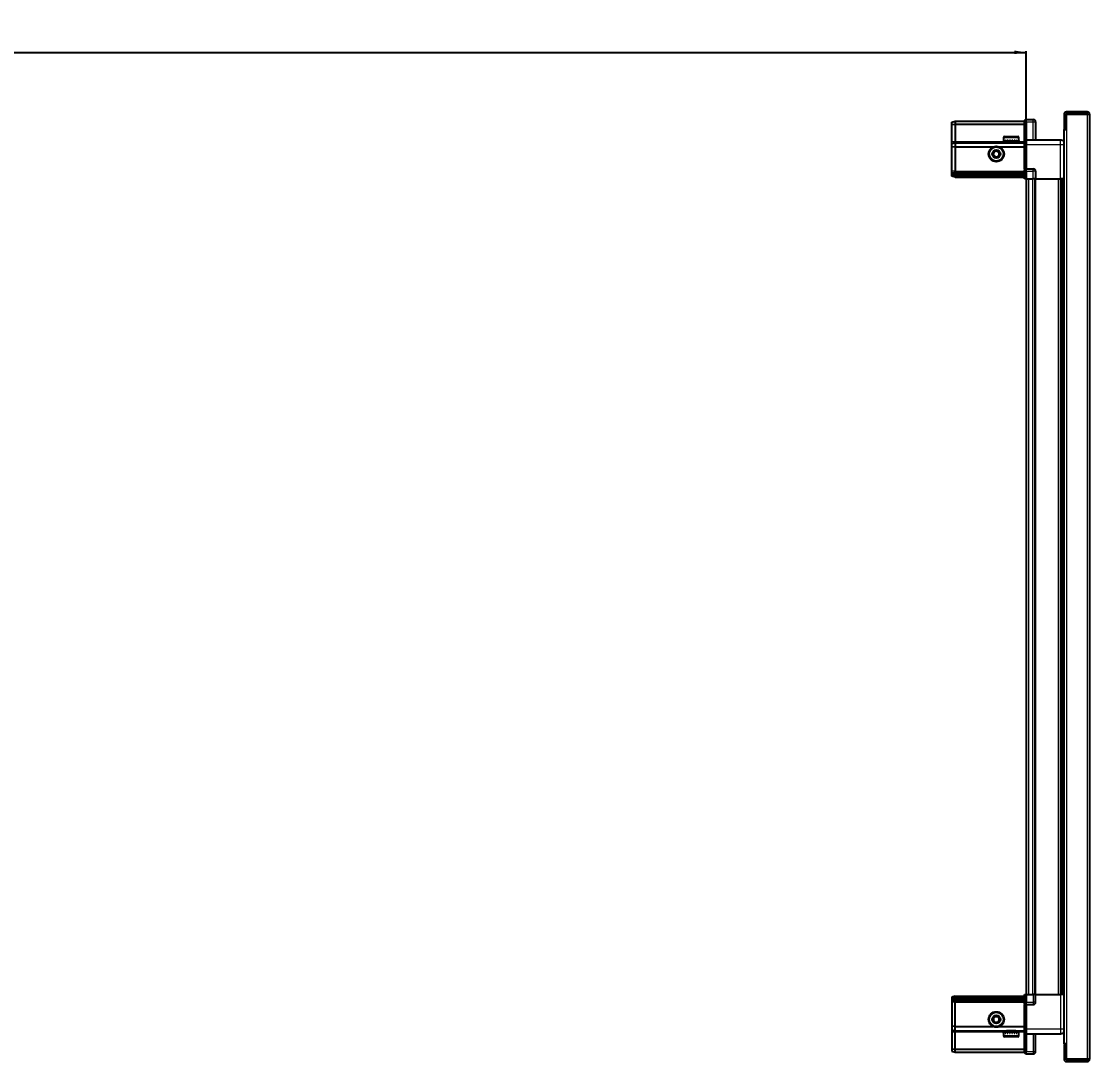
# Model space of a CAD drawing. Header units: millimetres. Extents: x 1014 to 4035, y -1858 to 1241.
# Drawn here: x 2630 to 3529, y 294 to 1169 of the extents above; entities that cross this region are included whole.
import ezdxf

# ---------------------------------------------------------------- set-up
doc = ezdxf.new("R2010")
doc.units = ezdxf.units.MM
doc.layers.add('FORMAT', color=7, linetype='Continuous')
doc.styles.add('SLDTEXTSTYLE0', font='TXT', dxfattribs={"width": 0.75})
doc.dimstyles.new('SLDDIMSTYLE0', dxfattribs={"dimtxt": 20, "dimasz": 10, "dimexe": 0, "dimexo": 0.0625, "dimgap": 5, "dimtad": 2, "dimdec": 1, "dimrnd": 1e-09, "dimzin": 12, "dimdsep": 46, "dimtxsty": 'SLDTEXTSTYLE0', "dimsah": 1, "dimcen": 0.09, "dimadec": 0, "dimazin": 3, "dimtfac": 1, "dimtofl": 0, "dimtmove": 0, "dimatfit": 3, "dimfxl": 0, "dimfrac": 2, "dimtolj": 1, "dimtzin": 12, "dimarcsym": 0})

# ---------------------------------------------------------------- blocks, each defined once
blk = doc.blocks.new('_D_4')
at = {"layer": 'FORMAT'}
for p, q in [((1575.39, 1036.58), (1575.39, 1144.07)), ((1575.39, 1143.07), (3475.39, 1143.07)), ((3475.39, 1036.58), (3475.39, 1144.07))]:
    blk.add_line(p, q, dxfattribs=at)
for points in [[(1575.39, 1143.07), (1585.39, 1141.53), (1585.39, 1144.61)], [(3475.39, 1143.07), (3465.39, 1144.61), (3465.39, 1141.53)]]:
    blk.add_solid(points, dxfattribs=at)
at = {"layer": 'FORMAT', "insert": (2495.84, 1168.85), "char_height": 20, "attachment_point": 1, "style": 'SLDTEXTSTYLE0'}
blk.add_mtext('1900', dxfattribs=at)

msp = doc.modelspace()

# ---------------------------------------------------------------- linework, layer by layer
at = {"color": 7, "linetype": 'Continuous', "lineweight": 25}
for p, q in [((3507.24, 1090.97), (3507.24, 1078.57)), ((3508.74, 1090.97), (3508.74, 1078.57)), ((3509.24, 1078.07), (3509.24, 1090.97)), ((3509.24, 1090.97), (3526.64, 1090.97)), ((3526.64, 1093.07), (3509.34, 1093.07)), ((3526.64, 1091.57), (3509.34, 1091.57)), ((3526.64, 1091.57), (3526.64, 1093.07)), ((3526.64, 1090.97), (3528.74, 1090.97)), ((3528.74, 1090.97), (3528.74, 296.17)), ((3412.74, 1084.27), (3415.74, 1085.07)), ((3412.74, 1082.42), (3412.74, 1084.27)), ((3412.74, 1082.42), (3415.74, 1082.57)), ((3412.74, 1068.07), (3412.74, 1082.42)), ((3415.74, 1085.07), (3415.74, 1082.57)), ((3415.74, 1085.07), (3474.04, 1085.07)), ((3415.74, 1082.57), (3415.74, 1068.07)), ((3415.74, 1082.57), (3474.04, 1082.57)), ((3474.91, 1086.57), (3474.04, 1086.07)), ((3474.91, 1086.57), (3474.04, 1086.07)), ((3474.04, 1086.07), (3474.04, 1084.57)), ((3474.04, 1069.77), (3474.04, 1084.57)), ((3475.24, 1086.57), (3474.91, 1086.57)), ((3475.24, 1086.57), (3474.91, 1086.57)), ((3475.24, 1086.57), (3475.24, 1086.57)), ((3475.24, 1084.57), (3475.24, 1086.57)), ((3475.24, 1086.57), (3481.24, 1086.57)), ((3475.24, 1084.57), (3475.24, 1069.77)), ((3483.24, 1084.57), (3483.24, 1069.57)), ((3507.24, 1078.57), (3508.74, 1078.57)), ((3456.24, 1071.47), (3456.24, 1068.57)), ((3457.04, 1072.27), (3468.44, 1072.27)), ((3469.24, 1068.57), (3469.24, 1071.47)), ((3474.04, 1069.57), (3474.04, 1069.77)), ((3475.24, 1069.57), (3474.04, 1069.57)), ((3474.04, 1065.57), (3474.04, 1069.57)), ((3475.24, 1069.77), (3475.24, 1069.57)), ((3475.24, 1069.57), (3475.24, 1065.57)), ((3475.24, 1069.57), (3504.24, 1069.57)), ((3507.14, 1078.07), (3507.14, 309.07)), ((3507.14, 1078.07), (3509.24, 1078.07)), ((3412.74, 1066.27), (3412.74, 1068.07)), ((3412.74, 1066.27), (3415.74, 1067.07)), ((3412.74, 1063.24), (3412.74, 1066.27)), ((3415.74, 1063.57), (3412.74, 1063.24)), ((3412.74, 1043.07), (3412.74, 1063.24)), ((3415.74, 1068.07), (3415.74, 1067.07)), ((3415.74, 1067.07), (3415.74, 1063.57)), ((3415.74, 1067.07), (3474.04, 1067.07)), ((3415.74, 1063.57), (3415.74, 1043.07)), ((3415.74, 1063.57), (3447.74, 1063.57)), ((3452.74, 1063.57), (3474.04, 1063.57)), ((3456.24, 1068.57), (3456.28, 1068.57)), ((3456.4, 1069.07), (3456.28, 1069.07)), ((3456.28, 1069.07), (3456.28, 1068.57)), ((3456.28, 1068.57), (3456.4, 1068.57)), ((3456.4, 1069.07), (3456.4, 1068.57)), ((3456.4, 1068.57), (3456.81, 1068.57)), ((3457.15, 1069.07), (3456.81, 1069.07)), ((3456.81, 1069.07), (3456.81, 1068.57)), ((3456.81, 1068.57), (3457.15, 1068.57)), ((3457.15, 1069.07), (3457.15, 1068.57)), ((3457.15, 1068.57), (3457.92, 1068.57)), ((3458.45, 1069.07), (3457.92, 1069.07)), ((3457.92, 1069.07), (3457.92, 1068.57)), ((3457.92, 1068.57), (3458.45, 1068.57)), ((3458.34, 1068.57), (3458.34, 1068.47)), ((3458.34, 1068.47), (3467.14, 1068.47)), ((3458.45, 1069.07), (3458.45, 1068.57)), ((3458.45, 1068.57), (3459.51, 1068.57)), ((3458.74, 1068.07), (3459.43, 1067.59)), ((3458.74, 1068.07), (3466.74, 1068.07)), ((3459.43, 1067.59), (3458.74, 1067.1)), ((3458.74, 1067.1), (3458.74, 1067.07)), ((3458.74, 1067.1), (3466.74, 1067.1)), ((3459.43, 1067.59), (3466.05, 1067.59)), ((3460.17, 1069.07), (3459.51, 1069.07)), ((3459.51, 1069.07), (3459.51, 1068.57)), ((3459.51, 1068.57), (3460.17, 1068.57)), ((3460.17, 1069.07), (3460.17, 1068.57)), ((3460.17, 1068.57), (3461.41, 1068.57)), ((3462.14, 1069.07), (3461.41, 1069.07)), ((3461.41, 1069.07), (3461.41, 1068.57)), ((3461.41, 1068.57), (3461.84, 1068.57)), ((3461.84, 1069.07), (3461.84, 1068.57)), ((3462.14, 1069.07), (3462.14, 1068.57)), ((3462.14, 1068.57), (3463.44, 1068.57)), ((3464.17, 1069.07), (3463.44, 1069.07)), ((3463.44, 1069.07), (3463.44, 1068.57)), ((3463.71, 1069.07), (3463.71, 1068.57)), ((3463.71, 1068.57), (3464.17, 1068.57)), ((3464.17, 1069.07), (3464.17, 1068.57)), ((3464.17, 1068.57), (3465.4, 1068.57)), ((3466.06, 1069.07), (3465.4, 1069.07)), ((3465.4, 1069.07), (3465.4, 1068.57)), ((3465.4, 1068.57), (3466.06, 1068.57)), ((3466.05, 1067.59), (3466.74, 1068.07)), ((3466.74, 1067.1), (3466.05, 1067.59)), ((3466.06, 1069.07), (3466.06, 1068.57)), ((3466.06, 1068.57), (3467.1, 1068.57)), ((3466.74, 1067.07), (3466.74, 1067.1)), ((3467.62, 1069.07), (3467.1, 1069.07)), ((3467.1, 1069.07), (3467.1, 1068.57)), ((3467.1, 1068.57), (3467.62, 1068.57)), ((3467.14, 1068.47), (3467.14, 1068.57)), ((3467.62, 1069.07), (3467.62, 1068.57)), ((3467.62, 1068.57), (3468.38, 1068.57)), ((3468.71, 1069.07), (3468.38, 1069.07)), ((3468.38, 1069.07), (3468.38, 1068.57)), ((3468.38, 1068.57), (3468.71, 1068.57)), ((3468.71, 1069.07), (3468.71, 1068.57)), ((3468.71, 1068.57), (3469.11, 1068.57)), ((3469.22, 1069.07), (3469.11, 1069.07)), ((3469.11, 1069.07), (3469.11, 1068.57)), ((3469.11, 1068.57), (3469.22, 1068.57)), ((3469.22, 1069.07), (3469.22, 1068.57)), ((3469.22, 1068.57), (3469.24, 1068.57)), ((3474.04, 1045.27), (3474.04, 1065.57)), ((3475.24, 1065.57), (3475.24, 1045.27)), ((3412.74, 1041.27), (3412.74, 1043.07)), ((3415.74, 1043.07), (3415.74, 1042.07)), ((3474.04, 1045.07), (3474.04, 1045.27)), ((3475.24, 1045.07), (3474.04, 1045.07)), ((3474.04, 1045.07), (3474.04, 1044.39)), ((3474.04, 1036.57), (3474.04, 1044.39)), ((3474.91, 1043.07), (3474.91, 1036.57)), ((3475.24, 1045.27), (3475.24, 1045.07)), ((3475.24, 1043.07), (3475.24, 1045.07)), ((3475.24, 1043.07), (3475.24, 1045.07)), ((3475.24, 1045.07), (3481.24, 1045.07)), ((3475.24, 1043.07), (3475.24, 1036.57)), ((3483.24, 1043.07), (3483.24, 1036.57)), ((3415.74, 1042.07), (3412.74, 1041.27)), ((3412.74, 1040.53), (3412.74, 1041.27)), ((3415.74, 1041.07), (3412.74, 1040.53)), ((3412.74, 1040.03), (3412.74, 1040.53)), ((3415.74, 1039.57), (3412.74, 1040.03)), ((3412.74, 1038.87), (3412.74, 1040.03)), ((3415.74, 1038.07), (3412.74, 1038.87)), ((3415.74, 1042.07), (3415.74, 1041.07)), ((3415.74, 1042.07), (3474.04, 1042.07)), ((3415.74, 1041.07), (3474.04, 1041.07)), ((3415.74, 1041.07), (3415.74, 1039.57)), ((3415.74, 1039.57), (3415.74, 1038.07)), ((3415.74, 1039.57), (3474.04, 1039.57)), ((3415.74, 1038.07), (3474.04, 1038.07)), ((3474.91, 1036.57), (3474.04, 1036.57)), ((3475.24, 1036.57), (3474.91, 1036.57)), ((3475.24, 1036.57), (3481.24, 1036.57)), ((3475.39, 1036.57), (3475.39, 350.57)), ((3483.24, 1036.57), (3481.24, 1036.57)), ((3482.59, 1036.57), (3482.59, 350.57)), ((3483.24, 1036.57), (3504.24, 1036.57)), ((3505.27, 350.57), (3505.27, 1036.57)), ((3505.3, 350.57), (3505.3, 1036.57)), ((3507.09, 1036.57), (3507.09, 350.57)), ((3474.04, 342.75), (3474.04, 350.57)), ((3474.04, 350.57), (3474.91, 350.57)), ((3474.91, 350.57), (3474.91, 350.57)), ((3474.91, 350.57), (3474.91, 344.07)), ((3475.24, 350.57), (3474.91, 350.57)), ((3475.24, 350.57), (3475.24, 344.07)), ((3475.24, 350.57), (3475.24, 350.57)), ((3475.24, 350.57), (3475.24, 344.07)), ((3475.24, 350.57), (3481.24, 350.57)), ((3483.24, 350.57), (3481.24, 350.57)), ((3483.24, 344.07), (3483.24, 350.57)), ((3483.24, 350.57), (3504.24, 350.57)), ((3415.74, 349.07), (3412.74, 348.27)), ((3412.74, 348.27), (3412.74, 347.12)), ((3415.74, 347.57), (3412.74, 347.12)), ((3412.74, 347.12), (3412.74, 346.62)), ((3415.74, 346.07), (3412.74, 346.62)), ((3412.74, 346.62), (3412.74, 345.87)), ((3415.74, 345.07), (3412.74, 345.87)), ((3412.74, 345.87), (3412.74, 344.07)), ((3412.74, 344.07), (3412.74, 323.9)), ((3415.74, 347.57), (3415.74, 349.07)), ((3415.74, 349.07), (3474.04, 349.07)), ((3415.74, 346.07), (3415.74, 347.57)), ((3415.74, 347.57), (3474.04, 347.57)), ((3415.74, 346.07), (3474.04, 346.07)), ((3415.74, 345.07), (3415.74, 346.07)), ((3415.74, 345.07), (3474.04, 345.07)), ((3415.74, 344.07), (3415.74, 345.07)), ((3415.74, 323.57), (3415.74, 344.07)), ((3474.04, 342.75), (3474.04, 342.07)), ((3475.24, 342.07), (3474.04, 342.07)), ((3474.04, 341.87), (3474.04, 342.07)), ((3474.04, 321.57), (3474.04, 341.87)), ((3475.24, 342.07), (3475.24, 344.07)), ((3475.24, 342.07), (3475.24, 341.87)), ((3475.24, 342.07), (3481.24, 342.07)), ((3475.24, 341.87), (3475.24, 321.57)), ((3415.74, 323.57), (3412.74, 323.9)), ((3412.74, 323.9), (3412.74, 320.87)), ((3415.74, 323.57), (3447.74, 323.57)), ((3415.74, 320.07), (3415.74, 323.57)), ((3452.74, 323.57), (3474.04, 323.57)), ((3412.74, 320.87), (3415.74, 320.07)), ((3412.74, 320.87), (3412.74, 319.07)), ((3412.74, 319.07), (3412.74, 304.73)), ((3415.74, 320.07), (3474.04, 320.07)), ((3415.74, 319.07), (3415.74, 320.07)), ((3415.74, 304.57), (3415.74, 319.07)), ((3456.24, 318.57), (3456.24, 315.67)), ((3456.26, 318.57), (3456.24, 318.57)), ((3456.26, 318.07), (3456.26, 318.57)), ((3456.36, 318.57), (3456.26, 318.57)), ((3456.26, 318.07), (3456.36, 318.07)), ((3456.36, 318.07), (3456.36, 318.57)), ((3456.73, 318.57), (3456.36, 318.57)), ((3456.73, 318.07), (3456.73, 318.57)), ((3457.05, 318.57), (3456.73, 318.57)), ((3456.73, 318.07), (3457.05, 318.07)), ((3468.44, 314.87), (3457.04, 314.87)), ((3457.05, 318.07), (3457.05, 318.57)), ((3457.79, 318.57), (3457.05, 318.57)), ((3457.79, 318.07), (3457.79, 318.57)), ((3458.3, 318.57), (3457.79, 318.57)), ((3457.79, 318.07), (3458.3, 318.07)), ((3458.3, 318.07), (3458.3, 318.57)), ((3459.33, 318.57), (3458.3, 318.57)), ((3458.34, 318.67), (3458.34, 318.57)), ((3467.14, 318.67), (3458.34, 318.67)), ((3458.74, 320.07), (3458.74, 320.04)), ((3458.74, 320.04), (3459.43, 319.55)), ((3466.74, 320.04), (3458.74, 320.04)), ((3459.43, 319.55), (3458.74, 319.07)), ((3466.74, 319.07), (3458.74, 319.07)), ((3459.33, 318.07), (3459.33, 318.57)), ((3459.98, 318.57), (3459.33, 318.57)), ((3459.33, 318.07), (3459.98, 318.07)), ((3466.05, 319.55), (3459.43, 319.55)), ((3459.98, 318.07), (3459.98, 318.57)), ((3461.21, 318.57), (3459.98, 318.57)), ((3461.21, 318.07), (3461.21, 318.57)), ((3461.71, 318.57), (3461.21, 318.57)), ((3461.21, 318.07), (3461.94, 318.07)), ((3461.71, 318.07), (3461.71, 318.57)), ((3461.94, 318.07), (3461.94, 318.57)), ((3463.24, 318.57), (3461.94, 318.57)), ((3463.24, 318.07), (3463.24, 318.57)), ((3463.24, 318.07), (3463.97, 318.07)), ((3463.57, 318.07), (3463.57, 318.57)), ((3463.97, 318.57), (3463.57, 318.57)), ((3463.97, 318.07), (3463.97, 318.57)), ((3465.22, 318.57), (3463.97, 318.57)), ((3465.22, 318.07), (3465.22, 318.57)), ((3465.88, 318.57), (3465.22, 318.57)), ((3465.22, 318.07), (3465.88, 318.07)), ((3465.88, 318.07), (3465.88, 318.57)), ((3466.95, 318.57), (3465.88, 318.57)), ((3466.05, 319.55), (3466.74, 320.04)), ((3466.74, 319.07), (3466.05, 319.55)), ((3466.74, 320.04), (3466.74, 320.07)), ((3466.95, 318.07), (3466.95, 318.57)), ((3467.49, 318.57), (3466.95, 318.57)), ((3466.95, 318.07), (3467.49, 318.07)), ((3467.14, 318.57), (3467.14, 318.67)), ((3467.49, 318.07), (3467.49, 318.57)), ((3468.28, 318.57), (3467.49, 318.57)), ((3468.28, 318.07), (3468.28, 318.57)), ((3468.63, 318.57), (3468.28, 318.57)), ((3468.28, 318.07), (3468.63, 318.07)), ((3468.63, 318.07), (3468.63, 318.57)), ((3469.06, 318.57), (3468.63, 318.57)), ((3469.06, 318.07), (3469.06, 318.57)), ((3469.19, 318.57), (3469.06, 318.57)), ((3469.06, 318.07), (3469.19, 318.07)), ((3469.19, 318.07), (3469.19, 318.57)), ((3469.24, 318.57), (3469.19, 318.57)), ((3469.24, 315.67), (3469.24, 318.57)), ((3474.04, 317.57), (3474.04, 321.57)), ((3475.24, 317.57), (3474.04, 317.57)), ((3474.04, 317.37), (3474.04, 317.57)), ((3474.04, 302.57), (3474.04, 317.37)), ((3475.24, 321.57), (3475.24, 317.57)), ((3475.24, 317.57), (3475.24, 317.37)), ((3475.24, 317.57), (3504.24, 317.57)), ((3475.24, 317.37), (3475.24, 302.57)), ((3475.24, 317.37), (3475.24, 302.57)), ((3483.24, 302.57), (3483.24, 317.57)), ((3509.24, 309.07), (3507.14, 309.07)), ((3507.24, 308.57), (3508.74, 308.57)), ((3507.24, 308.57), (3507.24, 296.17)), ((3508.74, 308.57), (3508.74, 296.17)), ((3509.24, 296.17), (3509.24, 309.07)), ((3412.74, 304.73), (3415.74, 304.57)), ((3412.74, 304.73), (3412.74, 302.87)), ((3412.74, 302.87), (3415.74, 302.07)), ((3415.74, 304.57), (3474.04, 304.57)), ((3415.74, 302.07), (3415.74, 304.57)), ((3415.74, 302.07), (3474.04, 302.07)), ((3474.04, 302.57), (3474.04, 301.07)), ((3474.04, 301.07), (3474.91, 300.57)), ((3475.24, 300.57), (3474.91, 300.57)), ((3475.24, 300.57), (3475.24, 302.57)), ((3475.24, 300.57), (3481.24, 300.57)), ((3526.64, 296.17), (3509.24, 296.17)), ((3509.34, 295.57), (3526.64, 295.57)), ((3509.34, 294.07), (3526.64, 294.07)), ((3528.74, 296.17), (3526.64, 296.17)), ((3526.64, 295.57), (3526.64, 294.07))]:
    msp.add_line(p, q, dxfattribs=at)
at = {"color": 8, "linetype": 'Continuous', "lineweight": 18}
for p, q in [((3508.74, 1090.97), (3507.24, 1090.97)), ((3509.34, 1091.57), (3509.34, 1093.07)), ((3526.64, 1090.97), (3526.64, 296.17)), ((3475.24, 1084.57), (3474.04, 1084.57)), ((3475.24, 1084.57), (3481.24, 1084.57)), ((3481.24, 1084.57), (3481.24, 1086.57)), ((3481.24, 1069.57), (3481.24, 1084.57)), ((3481.24, 1084.57), (3483.24, 1084.57)), ((3456.24, 1071.47), (3469.24, 1071.47)), ((3474.04, 1069.77), (3475.24, 1069.77)), ((3509.24, 1078.07), (3509.24, 309.07)), ((3412.74, 1068.07), (3415.74, 1068.07)), ((3415.74, 1068.07), (3458.74, 1068.07)), ((3466.74, 1068.07), (3474.04, 1068.07)), ((3475.24, 1065.57), (3474.04, 1065.57)), ((3475.24, 1065.57), (3504.24, 1065.57)), ((3504.24, 1036.57), (3504.24, 1065.57)), ((3415.74, 1043.07), (3412.74, 1043.07)), ((3415.74, 1043.07), (3474.04, 1043.07)), ((3474.04, 1045.27), (3475.24, 1045.27)), ((3475.24, 1043.07), (3474.91, 1043.07)), ((3475.24, 1043.07), (3481.24, 1043.07)), ((3481.24, 1043.07), (3481.24, 1045.07)), ((3483.24, 1043.07), (3481.24, 1043.07)), ((3481.24, 1036.57), (3481.24, 1043.07)), ((3477.39, 1036.57), (3477.39, 350.57)), ((3480.59, 1036.57), (3480.59, 350.57)), ((3483.24, 1036.57), (3483.24, 350.57)), ((3502.65, 350.57), (3502.65, 1036.57)), ((3504.06, 1036.57), (3504.06, 350.57)), ((3506.51, 350.57), (3506.51, 1036.57)), ((3475.24, 350.57), (3474.91, 350.57)), ((3481.24, 350.57), (3481.24, 344.07)), ((3504.24, 350.57), (3504.24, 321.57)), ((3415.74, 344.07), (3412.74, 344.07)), ((3415.74, 344.07), (3474.04, 344.07)), ((3475.24, 341.87), (3474.04, 341.87)), ((3475.24, 344.07), (3474.91, 344.07)), ((3475.24, 344.07), (3481.24, 344.07)), ((3483.24, 344.07), (3481.24, 344.07)), ((3481.24, 344.07), (3481.24, 342.07)), ((3412.74, 319.07), (3415.74, 319.07)), ((3415.74, 319.07), (3458.74, 319.07)), ((3469.24, 315.67), (3456.24, 315.67)), ((3466.74, 319.07), (3474.04, 319.07)), ((3475.24, 321.57), (3474.04, 321.57)), ((3475.24, 317.37), (3474.04, 317.37)), ((3475.24, 321.57), (3504.24, 321.57)), ((3481.24, 317.57), (3481.24, 302.57)), ((3475.24, 302.57), (3474.04, 302.57)), ((3475.24, 302.57), (3481.24, 302.57)), ((3481.24, 302.57), (3483.24, 302.57)), ((3481.24, 302.57), (3481.24, 300.57)), ((3508.74, 296.17), (3507.24, 296.17)), ((3509.34, 295.57), (3509.34, 294.07))]:
    msp.add_line(p, q, dxfattribs=at)
at = {"color": 7, "linetype": 'Continuous', "lineweight": 25}
for centre, radius in [((3450.24, 1057.57), 6.5), ((3450.24, 1057.57), 3.46), ((3450.24, 329.57), 6.5), ((3450.24, 329.57), 3.46)]:
    msp.add_circle(centre, radius, dxfattribs=at)
at = {"color": 8, "linetype": 'Continuous', "lineweight": 18}
for centre in [(3450.24, 1057.57), (3450.24, 329.57)]:
    msp.add_circle(centre, 5.7, dxfattribs=at)
at = {"color": 7, "linetype": 'Continuous', "lineweight": 25}
for centre, radius, start, end in [((3509.34, 1090.97), 2.1, 90, 180), ((3509.34, 1090.97), 0.6, 90, 180), ((3526.64, 1090.97), 2.1, 0, 90), ((3526.64, 1090.97), 0.6, 0, 90), ((3481.24, 1084.57), 2, 360, 90), ((3457.04, 1071.47), 0.8, 90, 180), ((3468.44, 1071.47), 0.8, 0, 90), ((3458.34, 1068.07), 0.4, 0, 90), ((3467.14, 1068.07), 0.4, 90, 180), ((3450.24, 1057.57), 2.5, 120.74103, 180.74103), ((3450.24, 1057.57), 2.5, 180.74103, 240.74103), ((3450.24, 1057.57), 2.5, 60.74103, 120.74103), ((3450.24, 1057.57), 2.5, 240.74103, 300.74103), ((3450.24, 1057.57), 2.5, 0.74103, 60.74103), ((3450.24, 1057.57), 2.5, 300.74103, 0.74103), ((3481.24, 1043.07), 2, 0, 90), ((3481.24, 344.07), 2, 270, 0), ((3450.24, 329.57), 2.5, 155.91157, 215.91157), ((3450.24, 329.57), 2.5, 95.91157, 155.91157), ((3450.24, 329.57), 2.5, 215.91157, 275.91157), ((3450.24, 329.57), 2.5, 35.91157, 95.91157), ((3450.24, 329.57), 2.5, 275.91157, 335.91157), ((3450.24, 329.57), 2.5, 335.91157, 35.91157), ((3457.04, 315.67), 0.8, 180, 270), ((3458.34, 319.07), 0.4, 270, 360), ((3467.14, 319.07), 0.4, 180, 270), ((3468.44, 315.67), 0.8, 270, 360), ((3481.24, 302.57), 2, 270, 0), ((3509.34, 296.17), 2.1, 180, 270), ((3509.34, 296.17), 0.6, 180, 270), ((3526.64, 296.17), 2.1, 270, 0), ((3526.64, 296.17), 0.6, 270, 0)]:
    msp.add_arc(centre, radius, start, end, dxfattribs=at)
for centre, start_param, end_param in [((3471.45, 1043.07), 0, 0.722734), ((3471.45, 344.07), 5.560451, 6.283185)]:
    msp.add_ellipse(centre, major_axis=(3.46, 0), ratio=0.57735, start_param=start_param, end_param=end_param, dxfattribs=at)
for points, knots in [([(3504.24, 1069.57), (3504.68, 1069.52), (3505.36, 1069.45), (3506.18, 1069.01), (3506.73, 1068.58), (3507.01, 1068.2), (3507.14, 1068.02)], [0, 0, 0, 0, 0.384298, 0.591173, 0.802437, 1, 1, 1, 1]), ([(3447.73, 1058.98), (3448.17, 1059.25), (3449, 1059.74), (3449.82, 1060.23), (3450.21, 1060.46)], [0, 0, 0, 0, 0.5346859, 1, 1, 1, 1]), ([(3450.21, 1060.46), (3450.66, 1060.21), (3451.5, 1059.73), (3452.34, 1059.26), (3452.73, 1059.05)], [0, 0, 0, 0, 0.5346859, 1, 1, 1, 1]), ([(3447.76, 1056.1), (3447.76, 1056.22), (3447.75, 1056.82), (3447.74, 1057.81), (3447.73, 1058.64), (3447.73, 1058.98)], [0, 0, 0, 0, 0.133125, 0.637099, 1, 1, 1, 1]), ([(3450.28, 1054.68), (3449.83, 1054.94), (3448.99, 1055.41), (3448.15, 1055.88), (3447.76, 1056.1)], [0, 0, 0, 0, 0.534686, 1, 1, 1, 1]), ([(3452.76, 1056.16), (3452.32, 1055.9), (3451.49, 1055.4), (3450.67, 1054.91), (3450.28, 1054.68)], [0, 0, 0, 0, 0.534686, 1, 1, 1, 1]), ([(3452.73, 1059.05), (3452.73, 1058.7), (3452.74, 1057.88), (3452.75, 1056.88), (3452.76, 1056.29), (3452.76, 1056.16)], [0, 0, 0, 0, 0.362901, 0.866875, 1, 1, 1, 1]), ([(3507.09, 1036.57), (3507.06, 1036.57), (3506.84, 1036.57), (3506.12, 1036.57), (3505.16, 1036.57), (3504.5, 1036.57), (3504.24, 1036.57)], [0, 0, 0, 0, 0.071707, 0.420979, 0.770251, 1, 1, 1, 1]), ([(3507.09, 350.57), (3507.06, 350.57), (3506.84, 350.57), (3506.12, 350.57), (3505.16, 350.57), (3504.5, 350.57), (3504.24, 350.57)], [0, 0, 0, 0, 0.071707, 0.420979, 0.770251, 1, 1, 1, 1]), ([(3447.37, 329.27), (3447.58, 329.74), (3447.98, 330.63), (3448.37, 331.5), (3448.55, 331.91)], [0, 0, 0, 0, 0.534686, 1, 1, 1, 1]), ([(3449.07, 326.94), (3448.76, 327.35), (3448.2, 328.13), (3447.63, 328.91), (3447.37, 329.27)], [0, 0, 0, 0, 0.5346859, 1, 1, 1, 1]), ([(3448.55, 331.91), (3448.89, 331.94), (3449.71, 332.03), (3450.7, 332.13), (3451.3, 332.19), (3451.42, 332.21)], [0, 0, 0, 0, 0.362901, 0.866875, 1, 1, 1, 1]), ([(3451.94, 327.23), (3451.81, 327.22), (3451.22, 327.16), (3450.23, 327.06), (3449.41, 326.97), (3449.07, 326.94)], [0, 0, 0, 0, 0.133125, 0.637099, 1, 1, 1, 1]), ([(3451.42, 332.21), (3451.73, 331.79), (3452.29, 331.01), (3452.85, 330.23), (3453.12, 329.87)], [0, 0, 0, 0, 0.534686, 1, 1, 1, 1]), ([(3453.12, 329.87), (3452.91, 329.4), (3452.51, 328.52), (3452.12, 327.64), (3451.94, 327.23)], [0, 0, 0, 0, 0.534686, 1, 1, 1, 1]), ([(3504.24, 317.57), (3504.68, 317.62), (3505.36, 317.69), (3506.18, 318.13), (3506.73, 318.56), (3507.01, 318.94), (3507.14, 319.12)], [0, 0, 0, 0, 0.384298, 0.591173, 0.802437, 1, 1, 1, 1])]:
    msp.add_open_spline(points, degree=3, knots=knots, dxfattribs=at)
at = {"color": 8, "linetype": 'Continuous', "lineweight": 18}
for points in [[(3504.24, 1065.57), (3504.24, 1066.1), (3504.24, 1067.14), (3504.24, 1068.47), (3504.24, 1069.39), (3504.24, 1069.51), (3504.24, 1069.57)], [(3504.24, 321.57), (3504.24, 321.05), (3504.24, 320), (3504.24, 318.68), (3504.24, 317.75), (3504.24, 317.63), (3504.24, 317.57)]]:
    msp.add_open_spline(points, degree=3, dxfattribs=at)
for points in [[(3504.24, 1065.57), (3504.68, 1065.57), (3505.36, 1065.57), (3506.18, 1065.57), (3506.73, 1065.57), (3507.01, 1065.57), (3507.14, 1065.57)], [(3504.24, 321.57), (3504.68, 321.57), (3505.36, 321.57), (3506.18, 321.57), (3506.73, 321.57), (3507.01, 321.57), (3507.14, 321.57)]]:
    msp.add_open_spline(points, degree=3, knots=[0, 0, 0, 0, 0.384298, 0.591173, 0.802437, 1, 1, 1, 1], dxfattribs=at)

# ---------------------------------------------------------------- dimensions: what is measured, and where the dimension line sits
at = {"layer": 'FORMAT'}
dim = msp.add_linear_dim(base=(3475.39, 1143.07), p1=(1575.39, 1036.57), p2=(3475.39, 1036.57), angle=0, dimstyle='SLDDIMSTYLE0', dxfattribs=at)
dim.commit()
dim.dimension.update_dxf_attribs({"geometry": '_D_4', "text_midpoint": (2525.39, 1143.07), "dimtype": 160})

doc.saveas('drawing.dxf')
